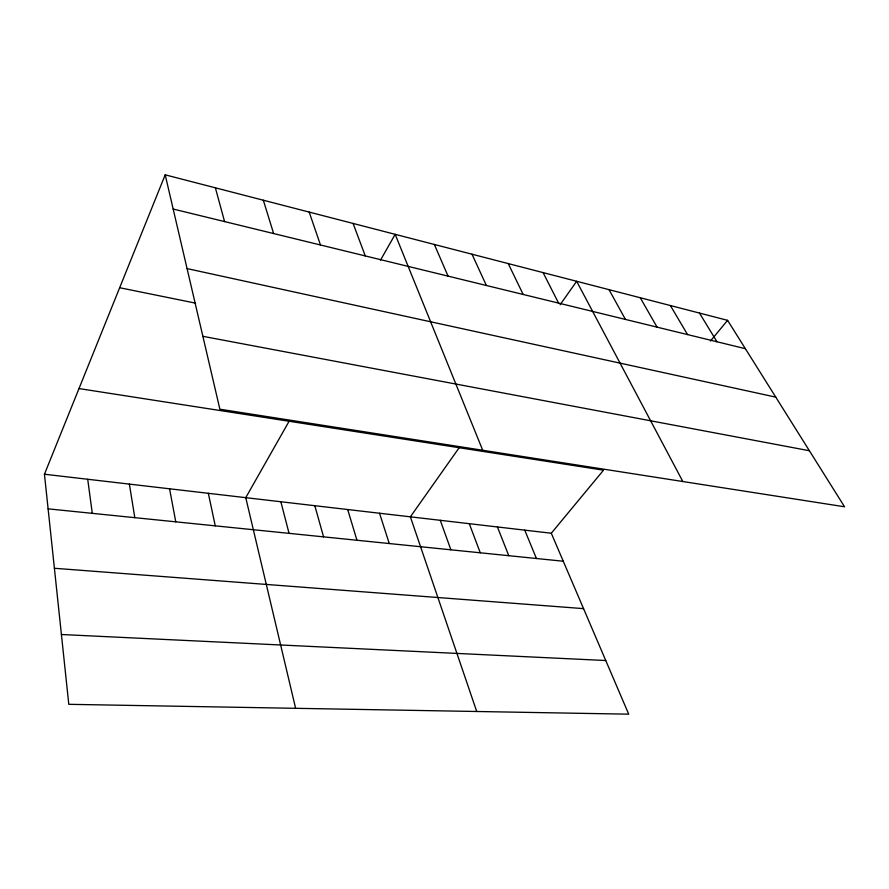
<?xml version="1.0" encoding="UTF-8"?>
<svg xmlns="http://www.w3.org/2000/svg" width="889" height="889" viewBox="0 0 889 889"><rect width="100%" height="100%" fill="white"/><g stroke="black" fill="none" stroke-linecap="round" stroke-linejoin="round"><path stroke-width="1.33" d="M44.45 474.226L551.291 533.233L628.712 714.167L68.797 704.321L44.45 474.226L165.198 174.833L727.591 320.34L844.55 506.786L219.883 409.218L165.198 174.833M289.103 421.264L245.753 497.662L295.626 708.311M380.47 260.221L395.161 234.329L482.716 450.267M459.168 447.723L410.374 516.831L476.726 711.489M560.126 304.716L576.661 281.291L682.841 481.527M551.291 533.233L603.509 470.181L78.999 388.571M710.444 341.032L727.591 320.34M61.408 634.513L605.765 660.527M54.407 568.271L583.551 608.632M48.117 508.852L563.27 561.237M202.881 336.32L809.39 450.734M119.671 287.725L195.613 303.16M187.079 268.6L775.753 397.127M173.177 209.037L745.382 348.699M699.476 313.061L716.967 341.765M670.373 305.538L687.553 334.586M640.247 297.737L657.06 327.141M609.032 289.658L625.445 319.429M543.09 272.601L558.581 303.105M508.23 263.577L523.177 294.47M472.003 254.21L486.372 285.48M434.343 244.464L448.067 276.135M524.754 530.144L536.423 558.503M497.429 526.966L508.775 555.692M469.281 523.688L480.271 552.791M353.089 223.45L365.279 255.921M440.277 520.309L450.879 549.802M309.194 212.093L320.473 244.986M379.525 513.242L389.271 543.535M263.333 200.225L273.623 233.551M347.688 509.53L356.956 540.256M314.817 505.708L323.563 536.856M215.382 187.823L224.584 221.583M280.857 501.752L289.047 533.344M208.337 493.306L215.26 525.844M169.566 488.794L175.766 521.832M129.383 484.116L134.806 517.665M87.711 479.271L92.289 513.342"/></g></svg>
